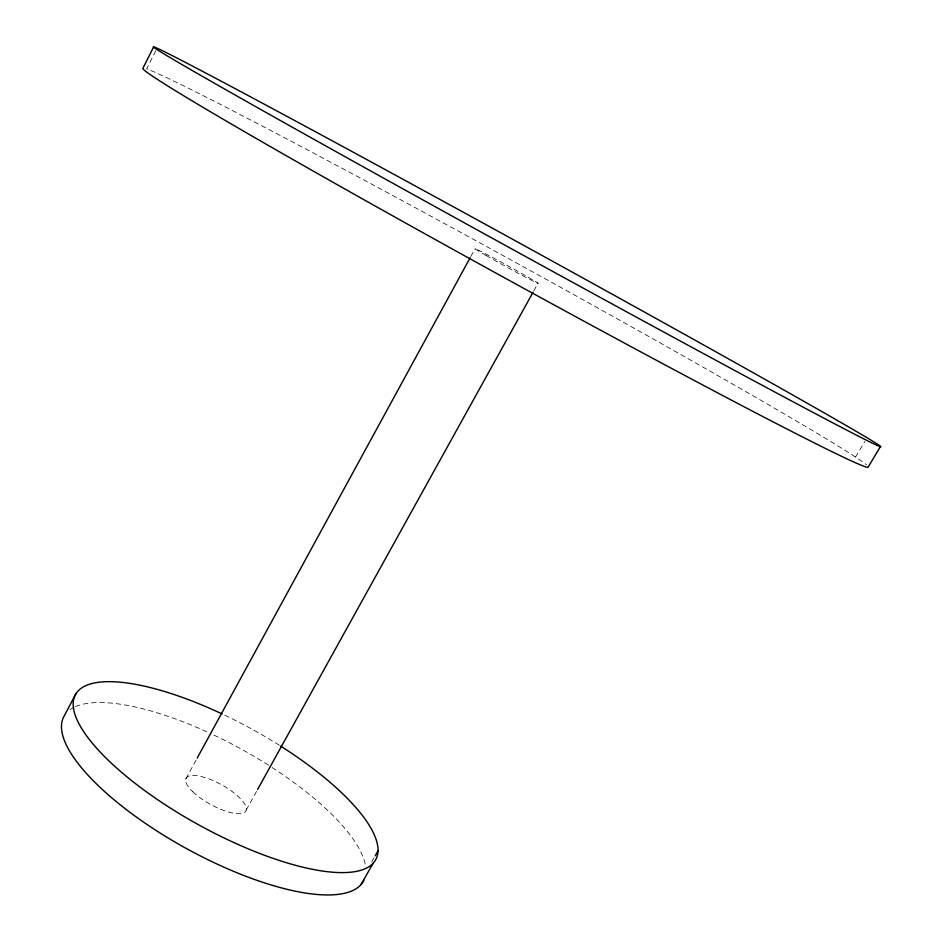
<?xml version="1.0" encoding="UTF-8"?>
<svg xmlns="http://www.w3.org/2000/svg" width="942" height="942" viewBox="0 0 942 942"><rect width="100%" height="100%" fill="white"/><g stroke="black" fill="none" stroke-linecap="round" stroke-linejoin="round"><path stroke-width="0.71" stroke-dasharray="4.71 3.53" d="M155.76 50.774L146.646 68.907A414.15 9.385 28.8 0 1 512.931 261.005A414.15 9.385 28.8 0 1 866.522 464.818M185.904 778.763L196.454 759.429M470.835 256.471L475.051 248.735M246.227 810.002L256.907 790.738M533.773 290.948L538.047 283.236M371.631 862.048L374.469 857.067M855.513 457.082L864.886 441.398M224.749 715.178A171.326 54.766 28.8 0 1 279.421 745.322M70.049 709.644A170.926 56.791 28.8 0 1 74.029 707.277M75.501 706.594A170.926 56.791 28.8 0 1 211.208 733.818M213.881 735.078A170.926 56.791 28.8 0 1 270.872 766.706M272.073 767.483A170.926 56.791 28.8 0 1 365.484 865.462M486.143 255.494A36.02 0.801 28.8 0 0 537.635 283.248A36.02 0.801 28.8 0 0 495.975 259.333A36.02 0.801 28.8 0 0 486.143 255.494M192.757 791.692A34.065 11.28 28.8 0 0 244.508 812.416A34.065 11.28 28.8 0 0 210.761 779.623A34.065 11.28 28.8 0 0 192.757 791.692"/><path stroke-width="1.41" d="M153.558 47.1L142.772 68.566A414.15 9.385 28.8 0 0 498.283 274.369A414.15 9.385 28.8 0 0 867.947 467.397L880.334 446.732A415.045 4.439 28.8 0 0 352.343 151.721A415.045 4.439 28.8 0 0 318.749 142.018A415.045 4.439 28.8 0 0 880.334 446.732M75.807 694.007L64.291 715.802A170.926 56.791 28.8 0 0 186.74 848.718A170.926 56.791 28.8 0 0 363.953 880.217M197.161 758.133L470.129 257.767M257.613 789.443L533.066 292.232M375.187 855.831L378.025 850.85M360.845 884.797L373.162 863.237M280.645 746.099A171.326 54.766 28.8 0 1 335.858 872.433A171.326 54.766 28.8 0 1 86.158 735.243A171.326 54.766 28.8 0 1 222.065 713.906"/></g></svg>
